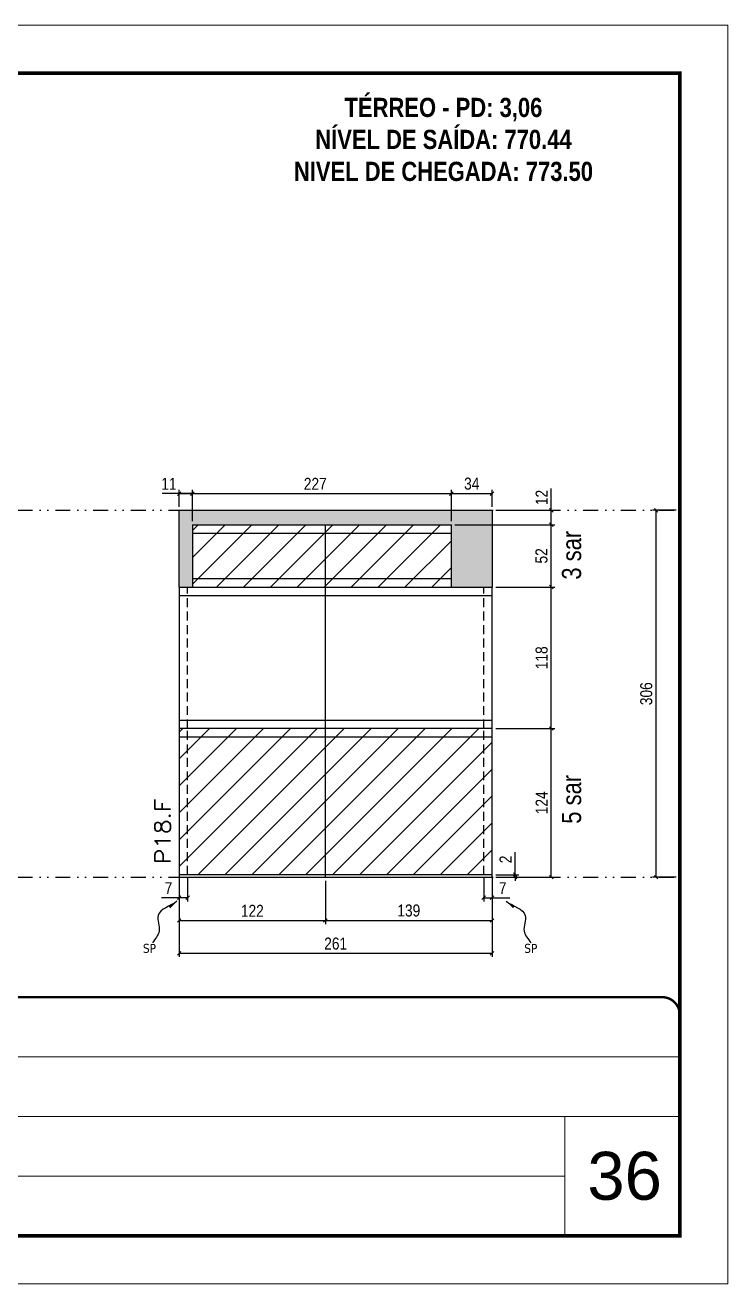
# Model space of a CAD drawing. Extents: x 14400 to 27878, y -21631 to 6985.
# Drawn here: x 20067 to 20653, y -3254 to -2204 of the extents above; entities that cross this region are included whole.
import ezdxf

# ---------------------------------------------------------------- set-up
doc = ezdxf.new("R2010")
doc.units = 0
for name, pattern in [('CONTINUO', [0]), ('DASHED', [0.75, 0.5, -0.25]), ('DIVIDE2', [0.625, 0.25, -0.125, 0, -0.125, 0, -0.125]), ('HIDDEN', [0.375, 0.25, -0.125])]:
    doc.linetypes.add(name, pattern=pattern)
for name, color, linetype, lineweight in [('CARIMBO', 255, 'Continuous', 9), ('Folhas', 255, 'Continuous', 9), ('Hachura', 251, 'Continuous', 9), ('SARRAFO DE PRESSAO', 251, 'DASHED', 9), ('Texto Seção', 7, 'Continuous', 15)]:
    doc.layers.add(name, color=color, linetype=linetype, lineweight=lineweight)
for name, color, linetype in [('COTA', 241, 'Continuous'), ('NOMENCLATURA', 7, 'Continuous'), ('Nível', 160, 'Continuous'), ('Painéis', 200, 'Continuous'), ('SARR_2.2x7', 40, 'Continuous'), ('Sarrafo de Pressão', 42, 'HIDDEN'), ('texto', 7, 'Continuous')]:
    doc.layers.add(name, color=color, linetype=linetype)
doc.styles.add('ARIAL', font='arial.ttf')
doc.styles.add('ARIAL_NARROW', font='ARIALN.TTF', dxfattribs={"height": 0.2})
doc.styles.add('COTA TECNICA', font='techl___.ttf', dxfattribs={"height": 10})
doc.styles.add('COTA TECNICA-50', font='techl___.ttf', dxfattribs={"height": 10})
doc.styles.add('REGUA-120', font='ROMANS.shx', dxfattribs={"height": 15})
doc.styles.add('ROMANC', font='techb___.ttf', dxfattribs={"height": 2.5})
doc.styles.get("Standard").update_dxf_attribs({"font": 'arial.ttf'})
doc.dimstyles.new('COTA PAINEL-50', dxfattribs={"dimtxt": 10, "dimasz": 3, "dimexe": 3, "dimexo": 3, "dimgap": 3, "dimtad": 1, "dimdec": 1, "dimzin": 12, "dimdsep": 46, "dimtxsty": 'COTA TECNICA-50', "dimblk1": 'OBLIQUE', "dimblk2": 'OBLIQUE', "dimsah": 1, "dimcen": 0.9, "dimclrd": 4, "dimclre": 4, "dimclrt": 240, "dimadec": 1, "dimazin": 3, "dimtfac": 1, "dimtdec": 1, "dimtmove": 0, "dimatfit": 3, "dimfxl": 1, "dimtolj": 1, "dimtzin": 12, "dimarcsym": 0})
doc.dimstyles.new('PAINEL', dxfattribs={"dimtxt": 10, "dimasz": 3, "dimexe": 3, "dimexo": 3, "dimgap": 3, "dimtad": 1, "dimdec": 1, "dimzin": 12, "dimdsep": 46, "dimtxsty": 'COTA TECNICA', "dimblk1": 'OBLIQUE', "dimblk2": 'OBLIQUE', "dimsah": 1, "dimcen": 0.9, "dimclrd": 4, "dimclre": 4, "dimclrt": 240, "dimadec": 1, "dimazin": 3, "dimtfac": 1, "dimtdec": 1, "dimtmove": 0, "dimatfit": 3, "dimfxl": 1, "dimtolj": 1, "dimtzin": 12, "dimarcsym": 0})
doc.dimstyles.get("Standard").update_dxf_attribs({"dimtxt": 0.18, "dimasz": 0.18, "dimexe": 0.18, "dimexo": 0.0625, "dimgap": 0.09, "dimtad": 0, "dimtih": 1, "dimtoh": 1, "dimdec": 4, "dimzin": 0, "dimdsep": 46, "dimtxsty": 'Standard', "dimcen": 0.09, "dimadec": 0, "dimazin": 0, "dimtfac": 1, "dimtdec": 4, "dimtofl": 0, "dimtmove": 0, "dimatfit": 3, "dimfxl": 1, "dimtolj": 1, "dimtzin": 0, "dimarcsym": 0})

# ---------------------------------------------------------------- blocks, each defined once
blk = doc.blocks.new('9999999999')
at = {"color": 30, "linetype": 'CONTINUO'}
for p, q in [((98564.6, 34379.6), (99584, 34379.6)), ((98564.6, 34329.8), (99488, 34329.8)), ((99584, 34329.8), (99488, 34329.8)), ((99488, 34329.8), (99488, 34230.2)), ((98564.6, 34280), (99488, 34280))]:
    blk.add_line(p, q, dxfattribs=at)
at = {"color": 30, "linetype": 'CONTINUO', "const_width": 2}
blk.add_lwpolyline([(99584, 34230.2), (99584, 34414.4, 0.414214), (99569, 34429.4), (98229, 34429.4, 0.414214), (98214, 34414.4), (98214, 34245.2, 0.414214), (98229, 34230.2), (99584, 34230.2)], format="xyb", dxfattribs=at)
at = {"layer": 'Folhas'}
blk.add_lwpolyline([(98139, 34190.2), (99624, 34190.2), (99624, 35240.2), (98139, 35240.2)], close=True, dxfattribs=at)
at = {"layer": 'Folhas', "color": 30, "const_width": 3}
blk.add_lwpolyline([(98214, 34230.2), (99584, 34230.2), (99584, 35200.2), (98214, 35200.2)], close=True, dxfattribs=at)
blk = doc.blocks.new('_Oblique')
at = {"color": 0, "linetype": 'ByBlock', "lineweight": -2}
blk.add_line((-0.5, -0.5), (0.5, 0.5), dxfattribs=at)
blk = doc.blocks.new('*D1236')
at = {"layer": 'COTA', "color": 4, "lineweight": -2, "transparency": 16777216}
for p, q in [((20195.9, -2915.6), (20195.9, -2981.2)), ((20456.9, -2915.6), (20456.9, -2981.2)), ((20456.9, -2978.2), (20195.9, -2978.2))]:
    blk.add_line(p, q, dxfattribs=at)
at = {"layer": 'Defpoints', "color": 0, "transparency": 16777216}
for p in [(20195.9, -2912.6), (20456.9, -2912.6), (20195.9, -2978.2)]:
    blk.add_point(p, dxfattribs=at)
at = {"layer": 'COTA', "color": 4, "lineweight": -2, "transparency": 16777216, "xscale": 3, "yscale": 3, "zscale": 3, "rotation": 180}
blk.add_blockref('_Oblique', (20195.9, -2978.2), dxfattribs=at)
at = {"layer": 'COTA', "color": 4, "lineweight": -2, "transparency": 16777216, "xscale": 3, "yscale": 3, "zscale": 3}
blk.add_blockref('_Oblique', (20456.9, -2978.2), dxfattribs=at)
at = {"layer": 'COTA', "color": 240, "transparency": 16777216, "insert": (20326.4, -2970.1), "char_height": 10, "attachment_point": 5, "style": 'COTA TECNICA'}
blk.add_mtext('\\A1;261', dxfattribs=at)
blk = doc.blocks.new('*D1237')
at = {"layer": 'COTA', "color": 4, "lineweight": -2, "transparency": 16777216}
for p, q in [((20449.9, -2915.6), (20449.9, -2934.8)), ((20456.9, -2917.6), (20456.9, -2934.8)), ((20449.9, -2931.8), (20456.9, -2931.8)), ((20456.9, -2931.8), (20471.6, -2931.8))]:
    blk.add_line(p, q, dxfattribs=at)
at = {"layer": 'Defpoints', "color": 0, "transparency": 16777216}
for p in [(20449.9, -2912.6), (20456.9, -2914.6), (20456.9, -2931.8)]:
    blk.add_point(p, dxfattribs=at)
at = {"layer": 'COTA', "color": 4, "lineweight": -2, "transparency": 16777216, "xscale": 3, "yscale": 3, "zscale": 3, "rotation": 180}
blk.add_blockref('_Oblique', (20449.9, -2931.8), dxfattribs=at)
at = {"layer": 'COTA', "color": 4, "lineweight": -2, "transparency": 16777216, "xscale": 3, "yscale": 3, "zscale": 3}
blk.add_blockref('_Oblique', (20456.9, -2931.8), dxfattribs=at)
at = {"layer": 'COTA', "color": 240, "transparency": 16777216, "insert": (20465.7, -2923.8), "char_height": 10, "attachment_point": 5, "style": 'COTA TECNICA-50'}
blk.add_mtext('\\A1;7', dxfattribs=at)
blk = doc.blocks.new('*D1238')
at = {"layer": 'COTA', "color": 4, "lineweight": -2, "transparency": 16777216}
for p, q in [((20195.9, -2917.6), (20195.9, -2934.8)), ((20202.9, -2915.6), (20202.9, -2934.8)), ((20195.9, -2931.8), (20181.1, -2931.8)), ((20202.9, -2931.8), (20195.9, -2931.8))]:
    blk.add_line(p, q, dxfattribs=at)
at = {"layer": 'Defpoints', "color": 0, "transparency": 16777216}
for p in [(20195.9, -2914.6), (20202.9, -2912.6), (20195.9, -2931.8)]:
    blk.add_point(p, dxfattribs=at)
at = {"layer": 'COTA', "color": 4, "lineweight": -2, "transparency": 16777216, "xscale": 3, "yscale": 3, "zscale": 3, "rotation": 180}
blk.add_blockref('_Oblique', (20195.9, -2931.8), dxfattribs=at)
at = {"layer": 'COTA', "color": 4, "lineweight": -2, "transparency": 16777216, "xscale": 3, "yscale": 3, "zscale": 3}
blk.add_blockref('_Oblique', (20202.9, -2931.8), dxfattribs=at)
at = {"layer": 'COTA', "color": 240, "transparency": 16777216, "insert": (20187, -2923.8), "char_height": 10, "attachment_point": 5, "style": 'COTA TECNICA-50'}
blk.add_mtext('\\A1;7', dxfattribs=at)
blk = doc.blocks.new('*D1239')
at = {"layer": 'COTA', "color": 4, "lineweight": -2, "transparency": 16777216}
for p, q in [((20476.1, -2912.6), (20476.1, -2893.8)), ((20459.9, -2912.6), (20479.1, -2912.6)), ((20459.9, -2914.6), (20479.1, -2914.6)), ((20476.1, -2914.6), (20476.1, -2912.6)), ((20476.1, -2914.6), (20476.1, -2917.6))]:
    blk.add_line(p, q, dxfattribs=at)
at = {"layer": 'Defpoints', "color": 0, "transparency": 16777216}
for p in [(20456.9, -2912.6), (20456.9, -2914.6), (20476.1, -2914.6)]:
    blk.add_point(p, dxfattribs=at)
at = {"layer": 'COTA', "color": 4, "lineweight": -2, "transparency": 16777216, "xscale": 3, "yscale": 3, "zscale": 3}
for p, rotation in [((20476.1, -2912.6), 270), ((20476.1, -2914.6), 90)]:
    blk.add_blockref('_Oblique', p, dxfattribs=dict(at, rotation=rotation))
at = {"layer": 'COTA', "color": 240, "transparency": 16777216, "insert": (20468.1, -2899.8), "char_height": 10, "attachment_point": 5, "rotation": 90, "style": 'COTA TECNICA-50'}
blk.add_mtext('\\A1;2', dxfattribs=at)
blk = doc.blocks.new('*D1260')
at = {"layer": 'COTA', "color": 4, "lineweight": -2, "transparency": 16777216}
for p, q in [((20317.9, -2917.6), (20317.9, -2953.8)), ((20456.9, -2917.6), (20456.9, -2953.8)), ((20317.9, -2950.8), (20456.9, -2950.8))]:
    blk.add_line(p, q, dxfattribs=at)
at = {"layer": 'Defpoints', "color": 0, "transparency": 16777216}
for p in [(20317.9, -2914.6), (20456.9, -2914.6), (20456.9, -2950.8)]:
    blk.add_point(p, dxfattribs=at)
at = {"layer": 'COTA', "color": 4, "lineweight": -2, "transparency": 16777216, "xscale": 3, "yscale": 3, "zscale": 3, "rotation": 180}
blk.add_blockref('_Oblique', (20317.9, -2950.8), dxfattribs=at)
at = {"layer": 'COTA', "color": 4, "lineweight": -2, "transparency": 16777216, "xscale": 3, "yscale": 3, "zscale": 3}
blk.add_blockref('_Oblique', (20456.9, -2950.8), dxfattribs=at)
at = {"layer": 'COTA', "color": 240, "transparency": 16777216, "insert": (20387.4, -2942.5), "char_height": 10, "attachment_point": 5, "style": 'COTA TECNICA'}
blk.add_mtext('\\A1;139', dxfattribs=at)
blk = doc.blocks.new('*D1261')
at = {"layer": 'COTA', "color": 4, "lineweight": -2, "transparency": 16777216}
for p, q in [((20195.9, -2917.6), (20195.9, -2953.8)), ((20317.9, -2917.6), (20317.9, -2953.8)), ((20195.9, -2950.8), (20317.9, -2950.8))]:
    blk.add_line(p, q, dxfattribs=at)
at = {"layer": 'Defpoints', "color": 0, "transparency": 16777216}
for p in [(20195.9, -2914.6), (20317.9, -2914.6), (20317.9, -2950.8)]:
    blk.add_point(p, dxfattribs=at)
at = {"layer": 'COTA', "color": 4, "lineweight": -2, "transparency": 16777216, "xscale": 3, "yscale": 3, "zscale": 3, "rotation": 180}
blk.add_blockref('_Oblique', (20195.9, -2950.8), dxfattribs=at)
at = {"layer": 'COTA', "color": 4, "lineweight": -2, "transparency": 16777216, "xscale": 3, "yscale": 3, "zscale": 3}
blk.add_blockref('_Oblique', (20317.9, -2950.8), dxfattribs=at)
at = {"layer": 'COTA', "color": 240, "transparency": 16777216, "insert": (20256.9, -2942.7), "char_height": 10, "attachment_point": 5, "style": 'COTA TECNICA'}
blk.add_mtext('\\A1;122', dxfattribs=at)
blk = doc.blocks.new('*D1256')
at = {"layer": 'COTA', "color": 4, "lineweight": -2, "transparency": 16777216}
for p, q in [((20459.9, -2790.6), (20509.2, -2790.6)), ((20506.2, -2914.6), (20506.2, -2790.6)), ((20459.9, -2914.6), (20509.2, -2914.6))]:
    blk.add_line(p, q, dxfattribs=at)
at = {"layer": 'Defpoints', "color": 0, "transparency": 16777216}
for p in [(20456.9, -2790.6), (20506.2, -2790.6), (20456.9, -2914.6)]:
    blk.add_point(p, dxfattribs=at)
at = {"layer": 'COTA', "color": 4, "lineweight": -2, "transparency": 16777216, "xscale": 3, "yscale": 3, "zscale": 3}
for p, rotation in [((20506.2, -2790.6), 90), ((20506.2, -2914.6), 270)]:
    blk.add_blockref('_Oblique', p, dxfattribs=dict(at, rotation=rotation))
at = {"layer": 'COTA', "color": 240, "transparency": 16777216, "insert": (20498.2, -2852.6), "char_height": 10, "attachment_point": 5, "rotation": 90, "style": 'COTA TECNICA'}
blk.add_mtext('\\A1;124', dxfattribs=at)
blk = doc.blocks.new('*D1346')
at = {"layer": 'COTA', "color": 4, "lineweight": -2, "transparency": 16777216}
for p, q in [((20425.9, -2620.6), (20509.2, -2620.6)), ((20506.2, -2672.6), (20506.2, -2620.6)), ((20460.3, -2672.6), (20509.2, -2672.6))]:
    blk.add_line(p, q, dxfattribs=at)
at = {"layer": 'Defpoints', "color": 0, "transparency": 16777216}
for p in [(20422.9, -2620.6), (20506.2, -2620.6), (20457.3, -2672.6)]:
    blk.add_point(p, dxfattribs=at)
at = {"layer": 'COTA', "color": 4, "lineweight": -2, "transparency": 16777216, "xscale": 3, "yscale": 3, "zscale": 3}
for p, rotation in [((20506.2, -2620.6), 90), ((20506.2, -2672.6), 270)]:
    blk.add_blockref('_Oblique', p, dxfattribs=dict(at, rotation=rotation))
at = {"layer": 'COTA', "color": 240, "transparency": 16777216, "insert": (20498.1, -2646.6), "char_height": 10, "attachment_point": 5, "rotation": 90, "style": 'COTA TECNICA'}
blk.add_mtext('\\A1;52', dxfattribs=at)
blk = doc.blocks.new('*D2115')
at = {"layer": 'COTA', "color": 4, "lineweight": -2, "transparency": 16777216}
for p, q in [((20506.2, -2608.6), (20506.2, -2590.3)), ((20459.9, -2608.6), (20509.2, -2608.6)), ((20506.2, -2620.6), (20506.2, -2608.6)), ((20425.9, -2620.6), (20509.2, -2620.6))]:
    blk.add_line(p, q, dxfattribs=at)
at = {"layer": 'Defpoints', "color": 0, "transparency": 16777216}
for p in [(20456.9, -2608.6), (20506.2, -2608.6), (20422.9, -2620.6)]:
    blk.add_point(p, dxfattribs=at)
at = {"layer": 'COTA', "color": 4, "lineweight": -2, "transparency": 16777216, "xscale": 3, "yscale": 3, "zscale": 3}
for p, rotation in [((20506.2, -2608.6), 90), ((20506.2, -2620.6), 270)]:
    blk.add_blockref('_Oblique', p, dxfattribs=dict(at, rotation=rotation))
at = {"layer": 'COTA', "color": 240, "transparency": 16777216, "insert": (20498.2, -2597.9), "char_height": 10, "attachment_point": 5, "rotation": 90, "style": 'COTA TECNICA'}
blk.add_mtext('\\A1;12', dxfattribs=at)
blk = doc.blocks.new('*D2116')
at = {"layer": 'COTA', "color": 4, "lineweight": -2, "transparency": 16777216}
for p, q in [((20195.9, -2605.6), (20195.9, -2591.6)), ((20206.9, -2617.6), (20206.9, -2591.6)), ((20195.9, -2594.6), (20181.8, -2594.6)), ((20206.9, -2594.6), (20195.9, -2594.6))]:
    blk.add_line(p, q, dxfattribs=at)
at = {"layer": 'Defpoints', "color": 0, "transparency": 16777216}
for p in [(20195.9, -2594.6), (20195.9, -2608.6), (20206.9, -2620.6)]:
    blk.add_point(p, dxfattribs=at)
at = {"layer": 'COTA', "color": 4, "lineweight": -2, "transparency": 16777216, "xscale": 3, "yscale": 3, "zscale": 3, "rotation": 180}
blk.add_blockref('_Oblique', (20195.9, -2594.6), dxfattribs=at)
at = {"layer": 'COTA', "color": 4, "lineweight": -2, "transparency": 16777216, "xscale": 3, "yscale": 3, "zscale": 3}
blk.add_blockref('_Oblique', (20206.9, -2594.6), dxfattribs=at)
at = {"layer": 'COTA', "color": 240, "transparency": 16777216, "insert": (20187.3, -2586.5), "char_height": 10, "attachment_point": 5, "style": 'COTA TECNICA'}
blk.add_mtext('\\A1;11', dxfattribs=at)
blk = doc.blocks.new('*D2117')
at = {"layer": 'COTA', "color": 4, "lineweight": -2, "transparency": 16777216}
for p, q in [((20195.9, -2605.6), (20195.9, -2591.6)), ((20422.9, -2617.6), (20422.9, -2591.6)), ((20195.9, -2594.6), (20422.9, -2594.6))]:
    blk.add_line(p, q, dxfattribs=at)
at = {"layer": 'Defpoints', "color": 0, "transparency": 16777216}
for p in [(20422.9, -2594.6), (20195.9, -2608.6), (20422.9, -2620.6)]:
    blk.add_point(p, dxfattribs=at)
at = {"layer": 'COTA', "color": 4, "lineweight": -2, "transparency": 16777216, "xscale": 3, "yscale": 3, "zscale": 3, "rotation": 180}
blk.add_blockref('_Oblique', (20195.9, -2594.6), dxfattribs=at)
at = {"layer": 'COTA', "color": 4, "lineweight": -2, "transparency": 16777216, "xscale": 3, "yscale": 3, "zscale": 3}
blk.add_blockref('_Oblique', (20422.9, -2594.6), dxfattribs=at)
at = {"layer": 'COTA', "color": 240, "transparency": 16777216, "insert": (20309.4, -2586.5), "char_height": 10, "attachment_point": 5, "style": 'COTA TECNICA'}
blk.add_mtext('\\A1;227', dxfattribs=at)
blk = doc.blocks.new('*D2118')
at = {"layer": 'COTA', "color": 4, "lineweight": -2, "transparency": 16777216}
for p, q in [((20422.9, -2617.6), (20422.9, -2591.6)), ((20456.9, -2605.6), (20456.9, -2591.6)), ((20422.9, -2594.6), (20456.9, -2594.6))]:
    blk.add_line(p, q, dxfattribs=at)
at = {"layer": 'Defpoints', "color": 0, "transparency": 16777216}
for p in [(20456.9, -2594.6), (20456.9, -2608.6), (20422.9, -2620.6)]:
    blk.add_point(p, dxfattribs=at)
at = {"layer": 'COTA', "color": 4, "lineweight": -2, "transparency": 16777216, "xscale": 3, "yscale": 3, "zscale": 3, "rotation": 180}
blk.add_blockref('_Oblique', (20422.9, -2594.6), dxfattribs=at)
at = {"layer": 'COTA', "color": 4, "lineweight": -2, "transparency": 16777216, "xscale": 3, "yscale": 3, "zscale": 3}
blk.add_blockref('_Oblique', (20456.9, -2594.6), dxfattribs=at)
at = {"layer": 'COTA', "color": 240, "transparency": 16777216, "insert": (20439.9, -2586.4), "char_height": 10, "attachment_point": 5, "style": 'COTA TECNICA'}
blk.add_mtext('\\A1;34', dxfattribs=at)
blk = doc.blocks.new('*D2233')
at = {"layer": 'COTA', "color": 4, "lineweight": -2, "transparency": 16777216}
for p, q in [((20610.5, -2608.6), (20590.7, -2608.6)), ((20593.7, -2914.6), (20593.7, -2608.6)), ((20610.5, -2914.6), (20590.7, -2914.6))]:
    blk.add_line(p, q, dxfattribs=at)
at = {"layer": 'Defpoints', "color": 0, "transparency": 16777216}
for p in [(20593.7, -2608.6), (20613.5, -2608.6), (20613.5, -2914.6)]:
    blk.add_point(p, dxfattribs=at)
at = {"layer": 'COTA', "color": 4, "lineweight": -2, "transparency": 16777216, "xscale": 3, "yscale": 3, "zscale": 3}
for p, rotation in [((20593.7, -2608.6), 90), ((20593.7, -2914.6), 270)]:
    blk.add_blockref('_Oblique', p, dxfattribs=dict(at, rotation=rotation))
at = {"layer": 'COTA', "color": 240, "transparency": 16777216, "insert": (20585.5, -2761.6), "char_height": 10, "attachment_point": 5, "rotation": 90, "style": 'COTA TECNICA'}
blk.add_mtext('\\A1;306', dxfattribs=at)
blk = doc.blocks.new('*D2241')
at = {"layer": 'COTA', "color": 4, "lineweight": -2, "transparency": 16777216}
for p, q in [((20459.9, -2672.6), (20509.2, -2672.6)), ((20506.2, -2790.6), (20506.2, -2672.6)), ((20459.9, -2790.6), (20509.2, -2790.6))]:
    blk.add_line(p, q, dxfattribs=at)
at = {"layer": 'Defpoints', "color": 0, "transparency": 16777216}
for p in [(20456.9, -2672.6), (20506.2, -2672.6), (20456.9, -2790.6)]:
    blk.add_point(p, dxfattribs=at)
at = {"layer": 'COTA', "color": 4, "lineweight": -2, "transparency": 16777216, "xscale": 3, "yscale": 3, "zscale": 3}
for p, rotation in [((20506.2, -2672.6), 90), ((20506.2, -2790.6), 270)]:
    blk.add_blockref('_Oblique', p, dxfattribs=dict(at, rotation=rotation))
at = {"layer": 'COTA', "color": 240, "transparency": 16777216, "insert": (20498.2, -2731.6), "char_height": 10, "attachment_point": 5, "rotation": 90, "style": 'COTA TECNICA'}
blk.add_mtext('\\A1;118', dxfattribs=at)

msp = doc.modelspace()

# ---------------------------------------------------------------- hatches: boundary and pattern name
at = {"layer": 'COTA'}
h = msp.add_hatch(dxfattribs=at)
h.set_pattern_fill('AR-CONC', color=256, scale=0.03)
h.set_pattern_definition([(50, (0, 116), (5.4655401, -0.4781726), [0.5715, -6.2865]), (355, (0, 116), (-1.0573026, 5.7317054), [0.4572, -5.0292175]), (100.451445, (0.4555, 115.96), (4.4082374, 5.2535326), [0.4857003, -5.3427073]), (46.1842, (0, 117.524), (8.1323712, -1.2612698), [0.85725, -9.42975]), (96.635558, (0.678, 117.419), (7.122124, 7.4227837), [0.7285507, -8.0140682]), (351.18415, (0, 117.524), (7.122124, 7.4227837), [0.685799, -7.543792]), (21, (0.762, 117.143), (4.5484317, -3.0679559), [0.5715, -6.2865]), (326, (0.762, 117.143), (1.8540609, 5.525639), [0.4572, -5.0292]), (71.451445, (1.141, 116.8873), (6.4024926, 2.457683), [0.4857003, -5.3426981]), (37.5, (0, 116), (0.0926581, 2.53665117), [0, -4.96824, 0, -5.1054, 0, -5.04825]), (7.5, (0, 116), (2.00458988, 3.00541724), [0, -2.91084, 0, -4.85394, 0, -1.92405]), (327.5, (-1.6993, 116), (4.06771786, -0.17186232), [0, -1.905, 0, -5.9436, 0, -7.8867]), (317.5, (-2.4613, 116), (4.44387544, 0.76279473), [0, -2.4765, 0, -3.94716, 0, -5.6007])])
h.paths.add_polyline_path([(20456.88, -2608.59), (20195.88, -2608.59), (20195.88, -2672.59), (20206.88, -2672.59), (20206.88, -2620.59), (20422.88, -2620.59), (20422.88, -2672.59), (20456.88, -2672.59)])
at = {"layer": 'Hachura'}
h = msp.add_hatch(dxfattribs=at)
h.set_pattern_fill('ANSI31', color=256, scale=5)
h.paths.add_polyline_path([(19353.86, -2788.61), (19334.86, -2788.61), (19334.86, -2912.59), (19353.86, -2912.59)])
h.paths.add_polyline_path([(19550.03, -2788.61), (19531.03, -2788.61), (19531.03, -2912.59), (19550.03, -2912.59)])
h.paths.add_polyline_path([(19978.15, -2790.59), (19747.15, -2790.59), (19747.15, -2912.59), (19978.15, -2912.59)])
h.paths.add_polyline_path([(19967.15, -2608.59), (19747.15, -2608.59), (19747.15, -2672.59), (19967.15, -2672.59)])
h.paths.add_polyline_path([(20317.88, -2620.59), (20206.88, -2620.59), (20206.88, -2672.59), (20317.88, -2672.59)])
h.paths.add_polyline_path([(20422.88, -2620.59), (20317.88, -2620.59), (20317.88, -2672.59), (20422.88, -2672.59)])
h.paths.add_polyline_path([(20456.88, -2790.59), (20317.88, -2790.59), (20317.88, -2912.59), (20456.88, -2912.59)])
h.paths.add_polyline_path([(20317.88, -2790.59), (20195.88, -2790.59), (20195.88, -2912.59), (20317.88, -2912.59)])

# ---------------------------------------------------------------- linework, layer by layer
at = {"layer": 'COTA'}
for p, q in [((20195.88, -2672.59), (20195.88, -2608.59)), ((20195.88, -2608.59), (20456.88, -2608.59)), ((20456.88, -2608.59), (20456.88, -2672.59))]:
    msp.add_line(p, q, dxfattribs=at)
at = {"layer": 'Nível', "color": 4, "linetype": 'DIVIDE2', "ltscale": 50}
for p, q in [((19243.47, -2608.59), (20613.47, -2608.59)), ((19243.47, -2914.59), (20613.47, -2914.59))]:
    msp.add_line(p, q, dxfattribs=at)
at = {"layer": 'Painéis'}
for p, q in [((20206.88, -2620.59), (20422.88, -2620.59)), ((20206.88, -2620.59), (20206.88, -2672.59)), ((20317.88, -2914.59), (20317.88, -2620.59)), ((20422.88, -2672.59), (20422.88, -2620.59)), ((20195.88, -2672.59), (20456.88, -2672.59)), ((20195.88, -2672.59), (20195.88, -2912.59)), ((20456.88, -2912.59), (20456.88, -2672.59)), ((20456.88, -2790.59), (20195.88, -2790.59))]:
    msp.add_line(p, q, dxfattribs=at)
msp.add_lwpolyline([(20456.88, -2912.59), (20195.88, -2912.59), (20195.88, -2914.59), (20456.88, -2914.59)], close=True, dxfattribs=at)
at = {"layer": 'SARR_2.2x7'}
for p, q in [((20206.88, -2627.59), (20422.88, -2627.59)), ((20206.88, -2665.59), (20422.88, -2665.59)), ((20195.88, -2679.59), (20456.88, -2679.59)), ((20195.88, -2783.59), (20456.88, -2783.59)), ((20195.88, -2797.59), (20456.88, -2797.59))]:
    msp.add_line(p, q, dxfattribs=at)
at = {"layer": 'Sarrafo de Pressão', "ltscale": 30}
for p, q in [((20202.88, -2790.59), (20202.88, -2672.59)), ((20449.88, -2790.59), (20449.88, -2672.59)), ((20202.88, -2912.59), (20202.88, -2790.59)), ((20449.88, -2912.59), (20449.88, -2790.59))]:
    msp.add_line(p, q, dxfattribs=at)

# ---------------------------------------------------------------- block references
at = {"layer": 'SARRAFO DE PRESSAO', "color": 6, "linetype": 'ByBlock'}
msp.add_blockref('9999999999', (-78970.51, -37444.08), dxfattribs=at)

# ---------------------------------------------------------------- texts
at = {"layer": 'CARIMBO', "style": 'ARIAL'}
msp.add_text('36', height=40, dxfattribs=at).set_placement((20536.33, -3183.73))
at = {"layer": 'NOMENCLATURA', "style": 'ARIAL_NARROW'}
for s, p in [('3 sar', (20531.12, -2666.43)), ('5 sar', (20531.12, -2870.07))]:
    msp.add_text(s, height=16, rotation=90, dxfattribs=at).set_placement(p)
at = {"layer": 'NOMENCLATURA', "color": 2, "insert": (20416.31, -2237.81), "char_height": 16, "attachment_point": 2, "style": 'ROMANC'}
msp.add_mtext_dynamic_manual_height_columns('\\PTÉRREO - PD: 3,06\\PNÍVEL DE SAÍDA: 770.44\\PNIVEL DE CHEGADA: 773.50', width=432.3511, gutter_width=1, heights=[0], dxfattribs=at)
at = {"layer": 'texto', "color": 0, "char_height": 7.5, "attachment_point": 5}
for insert in [(20171.1, -2974.08), (20489.13, -2974.08)]:
    msp.add_mtext('{\\fTahoma|b0|i0|c0|p34;\\C4;SP}', dxfattribs=dict(at, insert=insert))
at = {"layer": 'Texto Seção', "style": 'REGUA-120', "width": 1.1}
msp.add_text('P18.F', height=13, rotation=90, dxfattribs=at).set_placement((20188.63, -2903.83))

# ---------------------------------------------------------------- dimensions: what is measured, and where the dimension line sits
at = {"layer": 'COTA'}
for base, p1, p2, dimstyle, picture, middle in [((20195.88, -2594.59), (20206.88, -2620.59), (20195.88, -2608.59), 'PAINEL', '*D2116', (20187.33, -2586.53)), ((20317.88, -2950.77), (20195.88, -2914.59), (20317.88, -2914.59), 'PAINEL', '*D1261', (20256.88, -2942.71)), ((20456.88, -2931.83), (20449.88, -2912.59), (20456.88, -2914.59), 'COTA PAINEL-50', '*D1237', (20465.74, -2923.76))]:
    dim = msp.add_linear_dim(base=base, p1=p1, p2=p2, dimstyle=dimstyle, dxfattribs=at)
    dim.commit()
    dim.dimension.update_dxf_attribs({"geometry": picture, "text_midpoint": middle})
for base, p1, p2, picture, middle in [((20422.88, -2594.59), (20195.88, -2608.59), (20422.88, -2620.59), '*D2117', (20309.38, -2586.51)), ((20456.88, -2594.59), (20422.88, -2620.59), (20456.88, -2608.59), '*D2118', (20439.88, -2586.37)), ((20456.88, -2950.77), (20317.88, -2914.59), (20456.88, -2914.59), '*D1260', (20387.38, -2942.52))]:
    dim = msp.add_linear_dim(base=base, p1=p1, p2=p2, dimstyle='PAINEL', override={"dimtmove": 1}, dxfattribs=at)
    dim.commit()
    dim.dimension.update_dxf_attribs({"geometry": picture, "text_midpoint": middle})
for base, p1, p2, angle, dimstyle, picture, middle in [((20506.25, -2608.59), (20422.88, -2620.59), (20456.88, -2608.59), 90, 'PAINEL', '*D2115', (20498.19, -2597.93)), ((20593.74, -2608.59), (20613.47, -2914.59), (20613.47, -2608.59), 90, 'PAINEL', '*D2233', (20585.52, -2761.59)), ((20506.25, -2620.59), (20457.29, -2672.59), (20422.88, -2620.59), 90, 'PAINEL', '*D1346', (20498.14, -2646.59)), ((20506.25, -2672.59), (20456.88, -2790.59), (20456.88, -2672.59), 90, 'PAINEL', '*D2241', (20498.15, -2731.59)), ((20506.25, -2790.59), (20456.88, -2914.59), (20456.88, -2790.59), 90, 'PAINEL', '*D1256', (20498.17, -2852.59)), ((20195.88, -2931.83), (20202.88, -2912.59), (20195.88, -2914.59), 180, 'COTA PAINEL-50', '*D1238', (20187.01, -2923.76))]:
    dim = msp.add_linear_dim(base=base, p1=p1, p2=p2, angle=angle, dimstyle=dimstyle, dxfattribs=at)
    dim.commit()
    dim.dimension.update_dxf_attribs({"geometry": picture, "text_midpoint": middle})
dim = msp.add_linear_dim(base=(20476.14, -2914.59), p1=(20456.88, -2912.59), p2=(20456.88, -2914.59), angle=90, dimstyle='COTA PAINEL-50', dxfattribs=at)
dim.commit()
dim.dimension.update_dxf_attribs({"geometry": '*D1239', "text_midpoint": (20476.14, -2899.84), "dimtype": 160})
dim = msp.add_linear_dim(base=(20195.88, -2978.21), p1=(20456.88, -2912.59), p2=(20195.88, -2912.59), angle=180, dimstyle='PAINEL', override={"dimarcsym": 2}, dxfattribs=at)
dim.commit()
dim.dimension.update_dxf_attribs({"geometry": '*D1236', "text_midpoint": (20326.38, -2970.11)})

# ---------------------------------------------------------------- leaders
at = {"layer": 'COTA', "path_type": 1}
for points in [[(20194.05, -2934.77), (20178.26, -2946.61), (20179.19, -2959.61), (20173.64, -2969.39)], [(20468.71, -2934.77), (20484.49, -2946.61), (20483.57, -2959.61), (20489.12, -2969.39)]]:
    msp.add_leader(points, dimstyle='Standard', override={"dimasz": 8}, dxfattribs=at)

doc.saveas('drawing.dxf')
